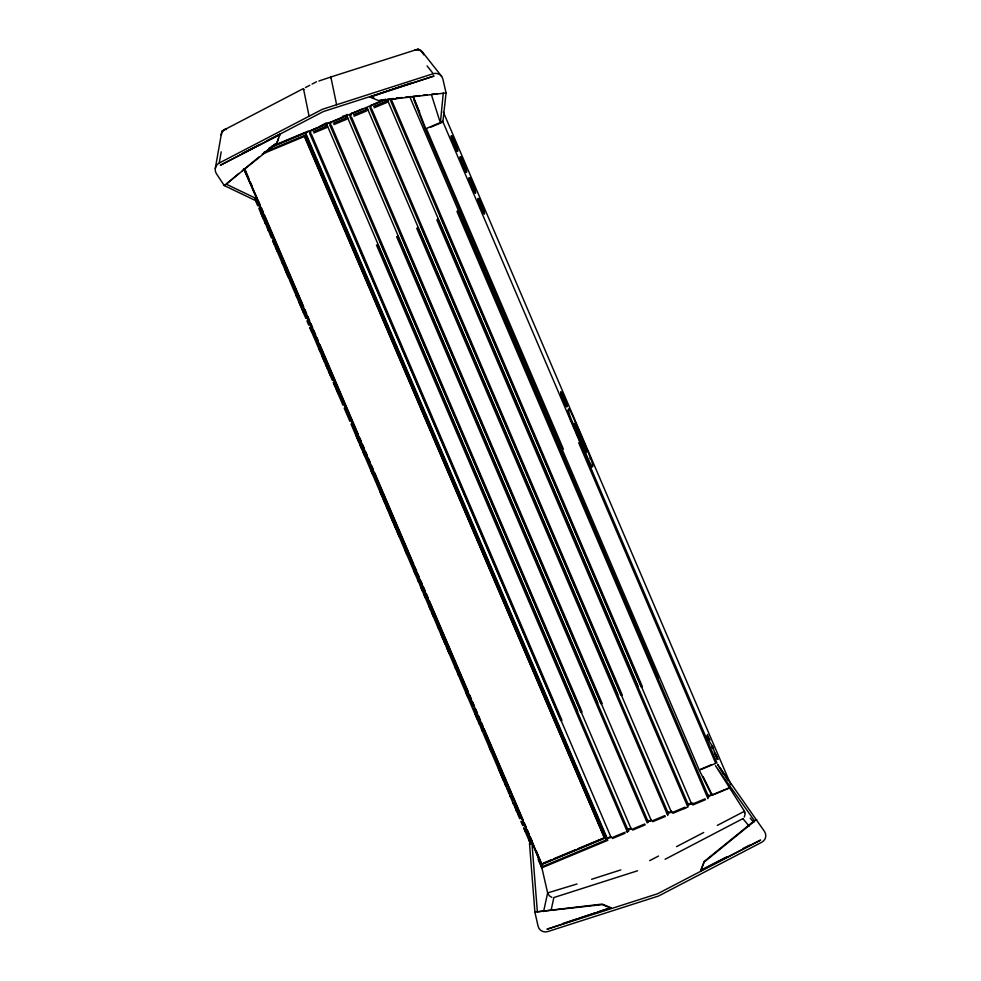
<?xml version="1.0" encoding="UTF-8"?>
<svg xmlns="http://www.w3.org/2000/svg" width="981" height="981" viewBox="0 0 981 981"><rect width="100%" height="100%" fill="white"/><g stroke="black" fill="none" stroke-linecap="round" stroke-linejoin="round"><path stroke-width="1.47" d="M717.675 759.257L717.27 757.553M472.867 186.586L472.339 186.513M221.277 135.12L221.375 134.029L221.448 134.826M454.583 145.985L455.625 146.304L455.233 144.342M562.456 396.275L561.316 393.54M562.518 396.214L561.451 393.467M565.24 401.683L564.529 399.807M480.751 206.071L481.561 208.021L481.291 206.93M465.534 168.156L465.141 166.929M715.615 754.818L715.541 754.131M717.785 759.478L717.565 758.509M427.066 65.886L433.246 73.71A7.566 7.394 -12 0 1 442.885 79.032L446.073 92.937L442.958 120.908A7.848 0.736 75.9 0 1 442.443 120.724M451.959 137.732L452.609 139.069M453.308 143.091L453.173 140.258L454.019 141.669M454.448 142.772L454.277 141.877M454.743 142.662L454.571 141.755M453.823 143.41L454.534 146.353M461.413 159.633L461.058 159.045M461.254 158.934L461.61 160.381L461.315 159.829M461.426 160.823L461.855 161.387M462.026 161.325L461.622 159.229L462.112 161.951M462.738 163.471A8.67 1.018 68.4 0 1 462.505 163.386L461.708 161.853L462.333 162.895M463.412 163.337L463.265 165.519L465.252 170.093M463.486 163.226L463.547 166.39M463.743 163.655L465.374 167.518L465.301 170.081M465.301 167.751L465.301 170.056M469.482 178.849L471.824 186.194M472.119 186.071L472.069 184.195M472.008 187.04L472.621 184.269L470.806 181.951M472.793 186.083L473.725 188.34A6.879 0.797 68.3 0 1 473.688 188.683L472.609 187.641M472.891 187.518L473.467 188.144A6.327 0.736 68.3 0 0 473.504 187.849L473.087 185.973M472.854 188.892L474.252 190.277L473.136 186.574M566.245 405.668L565.448 403.081M565.571 403.068L565.191 404.307M565.387 404.945L564.749 402.468M707.436 734.426L709.521 739.993M712.231 747.448L712.108 746.247M712.353 747.718L712.525 746.234L709.484 741.795M712.647 748.405L712.537 747.044M714.72 754.058L714.781 752.304M712.758 748.675L712.635 747.485M454.743 147.015L455.846 146.758L455.196 144.477M215.28 168.474L221.375 134.041M221.326 134.115L221.375 134.054A7.541 7.37 -12 0 1 225.041 129.443L225.152 129.382A7.652 1.189 63.6 0 1 225.409 129.1A7.59 1.177 63.7 0 1 226.17 129.627M254.545 199.168A7.848 1.349 58.6 0 1 253.969 199.805L224.244 185.556L216.36 173.6A7.566 7.394 -12 0 1 219.229 163.054L221.203 151.834M543.609 911.521L547.631 892.918L541.622 866.689L532.793 843.292A7.848 0.785 78.4 0 0 532.009 843.967L537.355 911.766L534.927 912.342L538.103 926.26A7.566 7.394 -12 0 0 547.754 931.582L658.643 895.984L761.771 842.238A7.566 7.394 -12 0 0 764.64 831.692L717.577 764.322L718.19 765.438M551.273 909.497L553.848 897.541L637.564 870.785M221.473 133.269L222.123 131.515M541.733 864.016L536.399 851.116M604.321 838.093L541.941 864.126M278.432 138.358L276.777 143.251L224.232 185.556M276.777 143.251L280.198 133.992L266.562 140.982M611.04 908.21L602.248 904.617L537.355 911.79L602.138 904.09L610.93 907.683L546.957 929.252L657.675 893.728L760.618 840.079L700.692 870.772L704.113 861.526L754.364 820.705L756.768 819.736M700.692 870.772L704.223 862.041L754.659 821.072L715.468 765.658L744.469 811.25L745.082 814.181L744.285 817.05M441.818 121.975L426.281 128.511M238.837 173.453L226.341 184.22L256.066 198.469A7.848 1.349 58.6 0 0 255.649 194.961L243.595 168.818M242.282 170.657L259.475 156.69M264.061 152.975L275.526 143.655M225.139 129.382L224.502 129.774M700.459 769.742L715.799 763.341M688.196 806.873L684.125 808.602M665.093 859.282L742.985 818.571M305.447 87.542L309.873 85.237M312.081 84.084L316.507 81.779M219.229 163.054L322.357 109.308L433.246 73.71M313.785 129.394L315.71 128.388M319.573 126.377L326.207 122.932M649.68 860.644L658.521 856.045M676.534 846.652L703.708 832.489M717.295 825.413L744.469 811.25M242.086 153.526L259.757 144.477M280.308 134.52L220.357 165.237L323.313 111.564L434.043 76.028L369.96 97.082L401.903 86.034M700.581 870.257L726.48 856.989M742.764 848.639L749.533 845.168M483.388 211.013L483.461 210.989A7.897 0.92 68.2 0 0 479.169 200.958L479.084 200.565M479.317 201.939L479.501 202.025A6.769 0.773 68.1 0 1 483.118 210.449L482.995 210.253M481.879 208.732L481.573 207.751M271.627 146.414L308.365 131.074M326.563 123.496L329.309 122.343M271.86 146.647L304.085 133.195M310.352 130.694L322.896 125.458M330.474 122.294L343.019 117.058M350.585 113.894L363.129 108.658M370.708 105.494L383.24 100.258M269.088 148.057L385.459 99.473M313.282 131.589L325.815 126.353M333.393 123.189L345.937 117.953M353.503 114.802L366.048 109.565M373.626 106.402L386.171 101.166M263.926 152.362L305.949 134.814L305.483 132.607L607.104 838.191L607.57 840.398L541.72 867.878L538.115 859.43M262.234 154.066L305.447 136.028L606.332 839.908L542.223 866.677L244.343 169.836M313.822 132.975L326.354 127.738M333.932 124.587L346.477 119.351M354.043 116.187L366.587 110.951M374.166 107.787L386.71 102.551M394.276 99.388L398.458 97.646M430.34 127.334L441.806 122.539M700.287 769.386L711.765 764.591M543.192 863.206L551.506 859.736M554.277 858.571L575.074 849.889M577.846 848.737L602.8 838.326M542.223 866.677L541.757 864.469L605.866 837.7L305.582 135.231M607.276 838.166L610.121 836.977M626.933 829.938L631.065 828.222M651.47 820.251L649.066 821.256L651.274 819.797M667.313 813.102L671.568 811.324M688.257 804.346L691.347 803.059M707.816 796.192L712.549 794.218M627.031 830.441L631.163 828.712M606.099 839.196L611.335 837.014M667.178 813.69L671.826 811.753M688.208 804.923L692.782 803.01M707.951 796.67L729.104 787.841M729.435 788.05L712.697 795.027M612.083 837.627L624.627 832.391M632.193 829.227L644.738 823.991M652.316 820.827L664.86 815.591M672.426 812.44L684.971 807.204M692.549 804.04L705.081 798.804M612.512 838.497L625.056 833.261M632.622 830.098L645.167 824.862M652.745 821.698L665.277 816.462M672.856 813.31L685.4 808.074M692.966 804.91L705.511 799.674M451.689 137.72L452.29 137.573L451.665 137.855M452.474 138.296L453.345 139.756L452.756 138.174M453.05 139.878L453.516 140.209M453.504 140.7L453.492 141.779M453.455 141.926L454.387 142.932M454.35 142.674L454.522 142.147M454.951 144.023L455.429 144.759M455.564 145.74L456.177 146.978M455.699 146.206L456.472 146.856M455.957 147.138L456.631 148.671M456.705 149.627L456.386 147.898M461.793 159.609L462.725 161.767A8.67 1.018 68.4 0 1 462.848 163.324M461.781 159.744L462.517 161.362M461.229 160.945L462.088 161.939M463.473 165.47L464.798 167.236M463.572 166.243L464.663 168.07M463.78 166.647L464.957 167.947M464.504 167.359L465.239 167.126M469.372 179.756L469.985 179.388L469.617 180.148M470.88 182.294L469.776 178.738M479.268 201.951L479.599 202.344A6.18 0.736 68.4 0 1 482.959 210.204L483.106 210.437M479.697 203.165L480.8 204.943M479.795 203.643L481.107 206.979M480.101 204.465L480.653 205.139M480.396 204.87L482.186 208.279M482.247 208.671L482.48 209.787L482.37 209.063M562.591 396.851L565.632 404.846M563.02 397.857L563.768 398.274M563.131 398.47L563.977 398.801M563.609 398.458L565.203 401.707M563.56 400.273L563.388 398.372M706.982 735.946L709.815 739.882M336.618 104.734L330.867 77.119L331.382 78.075L330.756 77.021L318.886 81.018M403.35 85.555L410.585 83.177M562.947 923.452L577.429 918.694M578.876 918.216L594.903 912.955M597.576 912.072L610.93 907.683M342.344 116.42L347.102 114.887M351.259 113.551L353.332 112.889M626.025 831.888L628.882 830.968M547.631 892.918L576.975 883.991M591.592 879.295L620.801 869.914M415.466 50.043L414.84 50.203A7.541 7.37 -12 0 1 420.751 50.816L420.8 50.853M446.073 92.937L378.752 100.675L369.96 97.082M384.54 99.51L378.752 100.675M387.483 99.179L393.393 98.529M396.336 98.198L402.235 97.548M405.19 97.217L411.088 96.567M414.031 96.236L419.929 95.586M422.885 95.267L427.311 94.777M431.665 94.286L437.477 93.649M417.391 49.369L418.053 49.369M418.715 49.442L420.567 50.154M551.874 897.382L549.397 895.886L547.766 893.372M715.492 753.837L717.148 757.099M421.008 50.791L422.137 51.637M372.044 97.462L374.239 98.358M604.394 837.86L304.613 136.96M561.586 393.933L562.726 396.618M421.119 50.558L423.105 53.501M750.22 818.105L753.813 822.458M742.96 818.681L749.141 826.161M422.333 51.895L441.597 76.285M717.491 759.368L715.566 754.83L715.787 755.407M443.277 93.011L440.518 121.46A7.848 0.736 75.9 0 1 438.948 118.443L431.468 94.838M562.542 396.655L561.414 393.97M720.545 768.626L727.816 780.263M482.027 208.683L481.806 208.046M718.852 766.504L723.475 773.984M716.841 758.092L717.283 759.036M303.546 88.964L309.089 116.224M418.813 50.006L418.286 49.05L330.756 77.021M303.852 89.578L303.337 88.609L221.927 131.062L222.54 131.945M715.872 755.027L716.167 755.652M574.326 424.209L586.638 452.106L574.498 423.461L575.258 426.012M585.645 451.812L585.179 450.806M453.921 141.301L454.228 142.086M703.083 776.511L712.059 794.782M711.299 794.524L699.318 770.171L425.055 128.585L413.761 99.424M454.056 141.546L454.461 142.588M480.702 204.735L481.364 206.39L481.095 205.593M716.866 758.239L716.571 757.59M481.156 206.783L481.107 206.108M480.849 205.041L481.058 205.679M255.698 196.654C259.83 200.087 256.875 205.311 255.268 198.812M255.636 198.027L257.132 201.264L255.82 198.518M473.198 188.744L474.044 189.725A9.295 1.079 68.3 0 0 474.13 189.088L473.492 186.451M716.155 755.542L716.498 756.412M744.138 810.858L744.702 812.881M443.326 112.079L730.845 784.69M463.768 165.348L464.393 166.831M563.401 398.249L565.534 403.399M707.276 735.836L709.57 741.133M707.522 737.222L708.601 739.76M455.025 146.892L453.467 142.171M575.209 430.169L571.052 420.432A8.449 0.981 68.3 0 1 569.446 416.324M576.399 432.952L578.189 437.134M579.379 439.917L581.169 444.086M582.358 446.87L584.136 451.039M585.326 453.823L587.116 458.004M442.689 121.301L716.915 762.801M578.704 442.774L715.59 762.997M413.001 96.714L419.623 112.214M426.514 128.928L563.401 449.163M409.899 97.045L658.153 677.797M458.053 210.682L708.699 797.013M456.95 211.418L707.595 797.749M391.775 100.442L642.42 686.774M440.273 215.979L690.918 802.311M390.561 100.663L641.206 686.994M387.397 99.866L638.042 686.197M437.931 219.07L688.576 805.413M436.839 219.818L687.473 806.149M371.652 108.83L622.297 695.173M420.751 225.777L670.796 810.711M370.438 109.063L621.083 695.394M367.274 108.253L617.92 694.597M417.82 227.469L668.466 813.801M416.717 228.217L667.362 814.549M351.541 117.23L602.187 703.561M400.04 232.779L650.685 819.11M350.327 117.45L600.973 703.794M346.992 114.372L347.323 115.415M347.164 116.653L597.809 702.997M397.71 235.869L648.355 822.201M396.606 236.617L647.252 822.949M331.419 125.629L582.064 711.961M379.929 241.179L630.575 827.51M330.205 125.85L580.85 712.194M327.053 125.053L577.686 711.384M377.587 244.269L628.232 830.6M376.483 245.017L627.129 831.348M311.308 134.029L561.954 720.361M359.806 249.566L610.452 835.91M310.094 134.25L560.74 720.581M305.949 134.814L607.57 840.398M304.318 135.501L604.541 837.946M244.649 168.634L248.855 178.481M250.658 182.699L251.859 185.519M258.481 200.995L260.284 205.213M261.486 208.033L263.288 212.252M264.502 215.072L303.595 306.538M304.797 309.346L306.599 313.564M307.801 316.385L309.616 320.603M310.818 323.423L312.62 327.642M313.822 330.462L315.624 334.68M316.826 337.489L318.028 340.309M319.843 344.527L358.335 434.583M359.536 437.403L361.339 441.622M362.553 444.442L364.356 448.66M365.557 451.481L367.36 455.699M368.562 458.507L370.364 462.738M371.566 465.546L373.381 469.764M374.583 472.584L413.675 564.05M414.877 566.871L416.692 571.089M417.894 573.897L419.095 576.718M420.898 580.936L422.1 583.756M423.302 586.564L425.104 590.783M426.306 593.603L428.121 597.821M429.322 600.642L468.415 692.108M469.617 694.916L471.432 699.146M472.634 701.955L474.436 706.173M475.638 708.993L477.44 713.212M478.642 716.032L480.445 720.25M481.659 723.058L482.86 725.879M484.062 728.687L523.155 820.165M524.357 822.973L526.172 827.191M527.373 830.012L529.176 834.23M530.378 837.051L532.18 841.269M244.367 168.818L541.757 864.469M255.747 198.358L275.808 244.956M276.961 247.678L299.303 299.928M300.407 302.516L302.307 306.967M303.411 309.555L316.777 340.799M317.071 341.829L345.496 407.998M345.692 408.452L354.129 428.182M354.362 429.04L368.942 462.836M369.187 463.412L371.946 469.874M372.204 470.463L379.77 488.146M380.039 488.783L391.48 515.565M391.64 516.251L403.203 542.996M403.534 543.756L406.22 550.034M406.539 550.795L417.992 577.576M418.237 578.152L421.008 584.627M421.107 585.179L426.649 597.846M427.029 598.717L455.343 664.959M455.38 665.363L472.94 706.124M474.019 708.65L475.944 713.162M477.036 715.701L481.855 726.97M481.965 727.228L483.768 731.446M484.872 734.021L507.214 786.284M508.366 788.994L510.218 793.322M511.383 796.032L513.222 800.349M514.387 803.083L521.034 818.632M522.223 821.404L523.928 825.72M525.24 828.455L530.537 841.183M261.105 213.38L263.509 219.008M264.711 221.829L266.525 226.059M267.727 228.88L269.53 233.11M272.546 240.149L274.349 244.379M275.563 247.2L277.365 251.43M281.584 261.289L282.786 264.11M284.6 268.34L288.206 276.789M295.44 293.699L296.642 296.52M299.058 302.16L300.86 306.391M302.062 309.199L303.877 313.43M309.898 327.519L311.7 331.75M318.935 348.66L320.137 351.48M321.94 355.711L324.355 361.351M325.557 364.159L327.372 368.39M328.574 371.21L330.376 375.441M333.393 382.48L335.195 386.71M336.397 389.531L338.212 393.761M356.287 436.042L358.69 441.671M359.892 444.491L361.707 448.722M362.909 451.542L364.711 455.76M370.744 469.862L372.547 474.081M379.782 491.003L382.185 496.631M383.387 499.452L385.202 503.682M386.404 506.503L388.206 510.721M389.42 513.541L393.025 522.002M394.239 524.823L396.042 529.041M397.244 531.861L399.059 536.092M405.079 550.182L406.882 554.412M414.117 571.322L415.319 574.143M417.734 579.783L419.537 584.002M420.739 586.822L422.553 591.053M423.755 593.873L425.558 598.103M428.574 605.142L430.377 609.373M431.591 612.193L433.394 616.424M437.612 626.283L438.814 629.103M440.616 633.334L443.032 638.962M444.234 641.782L446.048 646.013M447.25 648.833L449.053 653.064M455.086 667.154L456.888 671.384M458.09 674.205L459.905 678.423M465.926 692.525L467.729 696.743M474.963 713.653L477.367 719.294M478.569 722.114L480.383 726.345M481.585 729.165L483.388 733.383M489.421 747.485L491.223 751.704M498.458 768.613L503.878 781.305M505.08 784.126L506.883 788.344M509.298 793.985L510.5 796.805M512.916 802.446L514.718 806.664M515.92 809.484L517.735 813.715M523.756 827.805L525.558 832.035M255.232 199.965L257.672 205.679M258.837 208.401L265.495 223.999M266.648 226.685L268.512 231.038M269.652 233.711L271.529 238.089M272.657 240.737L288.99 278.947M289.493 280.112L295.011 293.037M296.103 295.575L300.909 306.832M301.032 307.127L305.851 318.396M306.918 320.885L308.721 325.103M309.922 327.924L315.49 340.934M315.931 341.977L324.355 361.67M324.527 362.063L332.351 380.383M333.368 382.762L342.982 405.251M344.184 408.071L349.825 421.241M351.026 424.062L352.829 428.28M353.209 429.163L355.845 435.331M356.213 436.189L361.621 448.844M361.866 449.421L364.625 455.871M364.871 456.459L376.324 483.228M376.643 484.001L379.328 490.279M379.647 491.027L388.071 510.709M388.366 511.408L391.076 517.747M391.37 518.459L398.887 536.018M399.206 536.766L401.891 543.057M402.222 543.817L404.895 550.083M405.227 550.856L410.647 563.535M410.904 564.149L413.663 570.586M413.908 571.175L418.482 581.856M419.684 584.676L428.341 604.921M428.722 605.804L437.146 625.535M437.354 626.013L445.166 644.296M446.183 646.663L455.822 669.214M457.023 672.022L458.826 676.252M460.04 679.073L465.607 692.096M466.061 693.162L474.485 712.88M474.62 713.187L479.427 724.444M480.518 726.97L482.431 731.47M483.523 734.021L505.877 786.308M507.018 788.969L508.881 793.335M510.022 796.008L513.688 804.592M514.841 807.277L516.693 811.618M517.858 814.328L519.697 818.645M520.862 821.367L522.677 825.597M523.879 828.418L530.525 843.954M716.4 756.081L716.633 756.658M481.401 206.28L482.002 207.813M585.301 449.776L585.976 451.665M574.682 426.245L574.375 425.484M413.111 96.101L425.484 128.045M531.064 842.495L530.022 839.736L531.739 842.385C532.266 837.566 526.871 839.184 530.476 842.704M452.192 137.499L452.854 139.081M565.571 403.032L566.491 405.558M481.708 207.776L482.456 209.063M717.136 757.185L717.467 758.019M564.749 400.665L564.713 400.567M423.191 53.232A4.365 2.17 78.4 0 1 423.473 53.93L423.645 54.58M423.449 53.943L423.657 54.678M712.831 746.933L715.014 753.935M470.99 182.736L472.302 186.93M715.64 754.904L715.554 754.512M453.59 139.67L453.995 141.006M708.282 795.064L708.625 796.682M707.816 797.651L708.024 798.62M692.77 803.93L692.905 804.579M690.992 802.642L691.335 804.261M688.172 803.464L688.515 805.082M670.869 811.042L671.212 812.66M668.049 811.863L668.392 813.482M667.583 814.451L667.791 815.419M650.759 819.429L651.102 821.06M647.938 820.263L648.282 821.882M630.636 827.829L630.979 829.46M627.815 828.651L628.171 830.282M627.35 831.238L627.558 832.219M610.525 836.229L610.869 837.848M605.866 837.7L606.332 839.908M390.144 98.713L390.487 100.332M387.458 100.185L387.802 101.803M385.754 99.216L386.097 100.835M541.254 865.683L541.72 867.878M370.769 105.825L371.112 107.444M370.033 107.113L370.377 108.732M367.348 108.584L367.691 110.203M365.643 107.616L365.987 109.234M350.658 114.225L351.002 115.844M349.91 115.513L350.254 117.131M347.237 116.984L347.581 118.603M345.52 116.016L345.864 117.634M330.536 122.613L330.891 124.244M329.8 123.913L330.143 125.531M327.114 125.384L327.458 127.003M325.41 124.403L325.753 126.034M310.425 131.013L310.769 132.643M309.677 132.3L310.021 133.931M534.915 912.318L529.581 844.531A7.848 0.785 78.4 0 1 530.365 843.844M422.026 51.711A5.224 1.901 70.6 0 1 422.431 52.226A4.672 2.011 75.3 0 1 423.069 53.415M422.137 51.735A5.187 1.962 71.8 0 1 422.455 52.128M569.164 415.527A8.449 0.981 68.3 0 1 568.698 414.08A12.275 1.435 68.3 0 1 568.465 413.259M568.244 412.474A12.275 1.435 68.3 0 1 567.827 410.549M589.924 458.041A8.449 0.981 68.3 0 1 590.243 458.875M591.776 466.944A12.275 1.435 68.3 0 1 590.807 465.791A8.449 0.981 68.3 0 1 588.306 460.788M481.463 205.532A8.461 0.944 68.3 0 1 483.559 211.148M479.022 200.406A8.449 1.03 68.4 0 1 481.315 204.968M481.082 209.112A8.473 0.981 68.3 0 1 480.42 207.555A7.897 0.92 68.3 0 0 481.377 209.603M472.474 188.953A8.473 0.993 68.3 0 1 471.481 186.672M470.291 183.582A8.473 0.993 68.3 0 0 470.855 185.102A7.897 0.92 68.3 0 1 470.414 183.717M472.45 188.708A7.897 0.92 68.3 0 1 471.53 186.586M466.343 172.349A8.473 0.993 68.3 0 1 465.485 171.712M464.467 169.958A8.473 0.993 68.3 0 1 463.547 168.058M466.122 171.81A7.897 0.92 68.3 0 1 465.521 171.491M464.638 170.081A7.897 0.92 68.3 0 1 463.817 168.45M462.48 161.289A7.713 0.895 68.3 0 1 462.296 162.797M455.233 148.474A8.473 0.993 68.3 0 1 454.926 147.849M453.627 144.881A8.473 0.993 68.3 0 1 452.707 142.552M453.663 144.796A7.897 0.92 68.3 0 1 452.805 142.625M561.635 396.937A8.167 0.956 68.3 0 1 561.009 395M561.77 397.109A7.603 0.883 68.3 0 1 561.034 394.779M589.507 455.356L572.254 415.012A8.449 0.981 68.3 0 0 569.753 409.997A12.275 1.435 68.3 0 0 569.287 413.847A8.449 0.981 68.3 0 0 571.629 420.199L588.882 460.555A8.449 0.981 68.3 0 0 591.396 465.558A12.275 1.435 68.3 0 0 591.85 461.708A8.449 0.981 68.3 0 0 589.507 455.356M478.814 202.307A8.473 0.993 68.3 0 0 484.369 214.103A8.473 0.993 68.3 0 0 480.653 202.27A8.473 0.993 68.3 0 0 478.814 202.307M478.998 202.589A7.897 0.92 68.3 0 0 484.16 213.564A7.897 0.92 68.3 0 0 480.678 202.527A7.897 0.92 68.3 0 0 478.998 202.589M469.789 181.105A8.473 0.993 68.3 0 0 475.393 193.208A8.473 0.993 68.3 0 0 471.861 181.706A8.473 0.993 68.3 0 0 469.789 181.105M469.96 181.387A7.897 0.92 68.3 0 0 475.184 192.668A7.897 0.92 68.3 0 0 471.898 181.963A7.897 0.92 68.3 0 0 469.96 181.387M460.96 160.541A8.473 0.993 68.3 0 0 466.515 172.325A8.473 0.993 68.3 0 0 462.774 160.467A8.473 0.993 68.3 0 0 460.96 160.541M461.119 160.798A7.897 0.92 68.3 0 0 466.294 171.785A7.897 0.92 68.3 0 0 462.824 160.749A7.897 0.92 68.3 0 0 461.119 160.798M451.922 139.314A8.473 0.993 68.3 0 0 457.526 151.43A8.473 0.993 68.3 0 0 454.007 139.915A8.473 0.993 68.3 0 0 451.922 139.314M452.094 139.596A7.897 0.92 68.3 0 0 457.318 150.89A7.897 0.92 68.3 0 0 454.031 140.16A7.897 0.92 68.3 0 0 452.094 139.596M561.475 395.588A8.167 0.944 68.3 0 0 566.81 406.931A8.167 0.944 68.3 0 0 563.204 395.515A8.167 0.944 68.3 0 0 561.475 395.588M561.647 395.846A7.603 0.883 68.3 0 0 566.613 406.416A7.603 0.883 68.3 0 0 563.241 395.772A7.603 0.883 68.3 0 0 561.647 395.846"/></g></svg>
